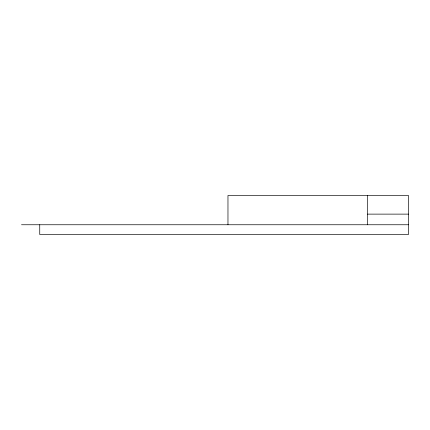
<?xml version="1.0" encoding="UTF-8"?>
<svg xmlns="http://www.w3.org/2000/svg" width="430" height="430" viewBox="0 0 430 430"><rect width="100%" height="100%" fill="white"/><g stroke="black" fill="none" stroke-linecap="round" stroke-linejoin="round"><path stroke-width="0.64" d="M367.537 214.124L408.5 214.124M21.5 224.756L408.5 224.756M367.537 195.494L367.537 224.756M227.97 224.756L227.97 195.494L408.5 195.494L408.5 234.506L39.737 234.506L39.737 224.756"/></g></svg>
